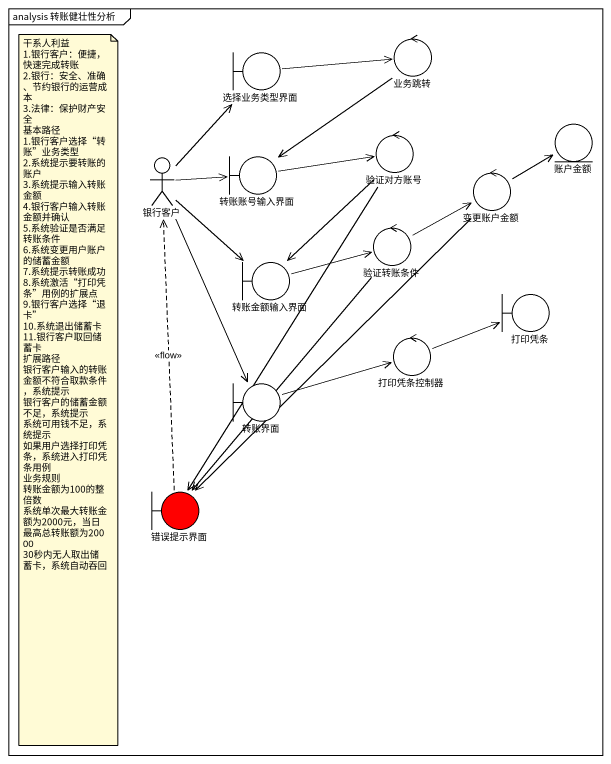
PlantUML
@startuml
mainframe analysis 转账健壮性分析
control 业务跳转
boundary 选择业务类型界面
actor 银行客户
boundary 转账账号输入界面
control 验证对方账号
entity 账户金额
control 变更账户金额
control 验证转账条件
boundary 转账金额输入界面
boundary 打印凭条
control 打印凭条控制器
boundary 转账界面
boundary 错误提示界面 #FF0000
业务跳转 --> 转账账号输入界面
选择业务类型界面 -right-> 业务跳转
银行客户 -up-> 选择业务类型界面
银行客户 -right-> 转账账号输入界面
银行客户 --> 转账金额输入界面
银行客户 --> 转账界面
转账账号输入界面 -right-> 验证对方账号
验证对方账号 --> 转账金额输入界面
验证对方账号 --> 错误提示界面
变更账户金额 -up-> 账户金额
变更账户金额 --> 错误提示界面
验证转账条件 -right-> 变更账户金额
验证转账条件 --> 错误提示界面
转账金额输入界面 -right-> 验证转账条件
打印凭条控制器 -right-> 打印凭条
转账界面 -right-> 打印凭条控制器
错误提示界面 .up.> 银行客户 : <<flow>>
note as N1
  干系人利益
  1.银行客户：便捷，快速完成转账
  2.银行：安全、准确、节约银行的运营成本
  3.法律：保护财产安全
  基本路径
  1.银行客户选择“转账”业务类型
  2.系统提示要转账的账户
  3.系统提示输入转账金额
  4.银行客户输入转账金额并确认
  5.系统验证是否满足转账条件
  6.系统变更用户账户的储蓄金额
  7.系统提示转账成功
  8.系统激活“打印凭条”用例的扩展点
  9.银行客户选择“退卡”
  10.系统退出储蓄卡
  11.银行客户取回储蓄卡
  扩展路径
  银行客户输入的转账金额不符合取款条件，系统提示
  银行客户的储蓄金额不足，系统提示
  系统可用钱不足，系统提示
  如果用户选择打印凭条，系统进入打印凭条用例
  业务规则
  转账金额为100的整倍数
  系统单次最大转账金额为2000元，当日最高总转账额为20000
  30秒内无人取出储蓄卡，系统自动吞回
end note
@enduml
